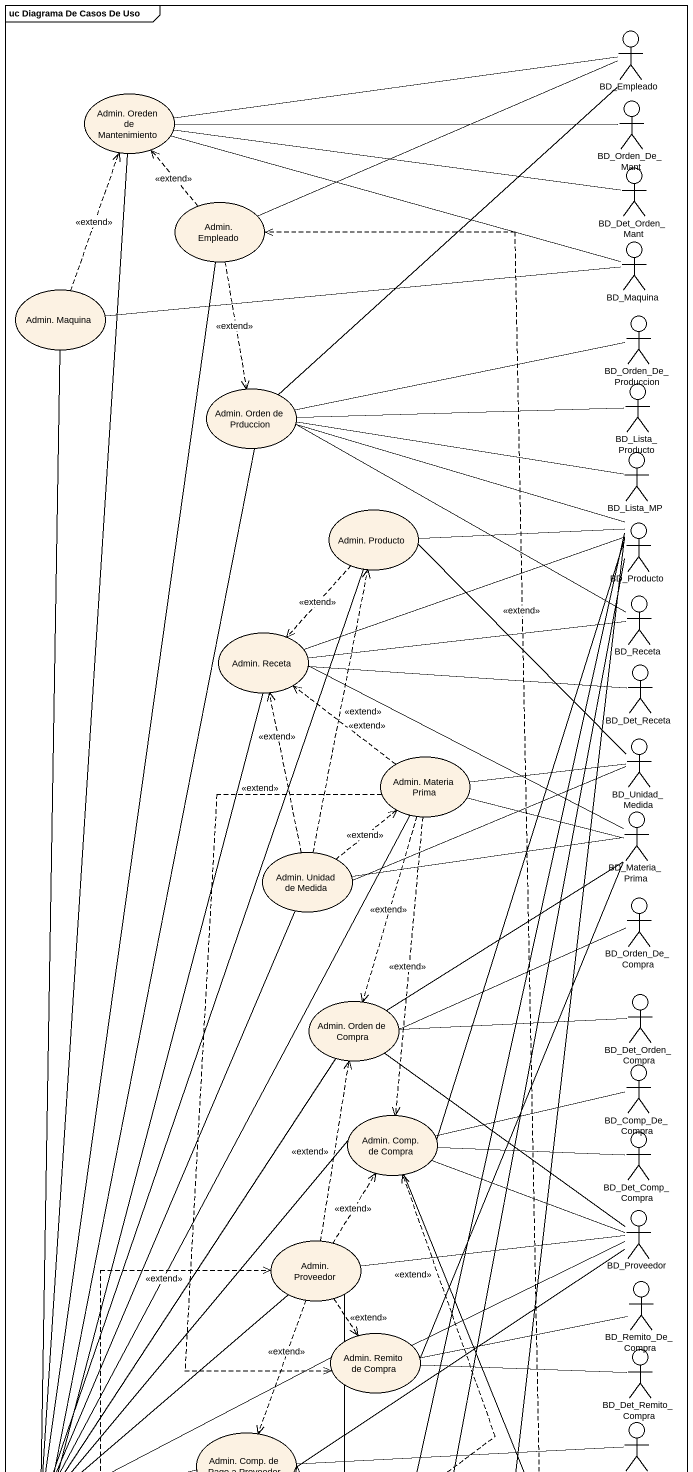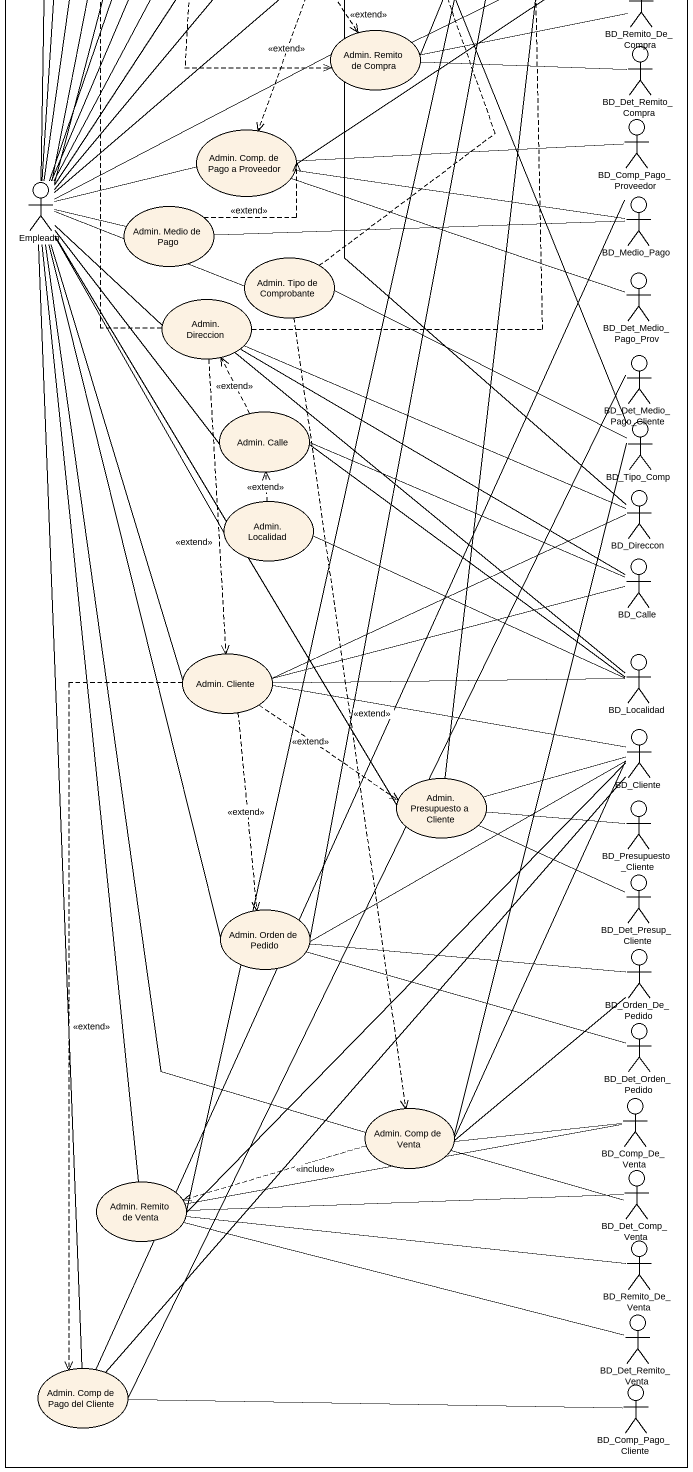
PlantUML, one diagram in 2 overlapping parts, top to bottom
@startuml
mainframe uc Diagrama De Casos De Uso
actor BD_Empleado
usecase "Admin. Oreden de Mantenimiento" as Admin_Oreden_de
actor BD_Orden_De_Mant
usecase "Admin. Empleado" as Admin_Empleado
actor BD_Det_Orden_Mant
actor BD_Maquina
usecase "Admin. Maquina" as Admin_Maquina
actor BD_Orden_De_Produccion
usecase "Admin. Orden de Prduccion" as Admin_Orden_de_Prduccion
actor BD_Lista_Producto
actor BD_Lista_MP
usecase "Admin. Producto" as Admin_Producto
actor BD_Producto
actor BD_Receta
usecase "Admin. Receta" as Admin_Receta
actor BD_Det_Receta
actor BD_Unidad_Medida
usecase "Admin. Materia Prima" as Admin_Materia_Prima
actor BD_Materia_Prima
usecase "Admin. Unidad de Medida" as Admin_Unidad_de_Medida
actor BD_Orden_De_Compra
usecase "Admin. Orden de Compra" as Admin_Orden_de_Compra
actor BD_Det_Orden_Compra
actor BD_Comp_De_Compra
usecase "Admin. Comp. de Compra" as Admin_Comp_de_Compra
actor BD_Det_Comp_Compra
usecase "Admin. Proveedor" as Admin_Proveedor
actor BD_Proveedor
actor BD_Remito_De_Compra
usecase "Admin. Remito de Compra" as Admin_Remito_de_Compra
actor BD_Det_Remito_Compra
usecase "Admin. Comp. de Pago a Proveedor" as Admin_Comp_de_Pago_a
actor BD_Comp_Pago_Proveedor
actor Empleado
usecase "Admin. Medio de Pago" as Admin_Medio_de_Pago
actor BD_Medio_Pago
usecase "Admin. Tipo de Comprobante" as Admin_Tipo_de_Comprobante
actor BD_Det_Medio_Pago_Prov
usecase "Admin. Direccion" as Admin_Direccion
actor BD_Det_Medio_Pago_Cliente
usecase "Admin. Calle" as Admin_Calle
actor BD_Tipo_Comp
usecase "Admin. Localidad" as Admin_Localidad
actor BD_Direccon
actor BD_Calle
usecase "Admin. Cliente" as Admin_Cliente
actor BD_Localidad
actor BD_Cliente
usecase "Admin. Presupuesto a Cliente" as Admin_Presupuesto_a_Cliente
actor BD_Presupuesto_Cliente
usecase "Admin. Orden de Pedido" as Admin_Orden_de_Pedido
actor BD_Det_Presup_Cliente
actor BD_Orden_De_Pedido
actor BD_Det_Orden_Pedido
actor BD_Comp_De_Venta
usecase "Admin. Comp de Venta" as Admin_Comp_de_Venta
usecase "Admin. Remito de Venta" as Admin_Remito_de_Venta
actor BD_Det_Comp_Venta
actor BD_Remito_De_Venta
actor BD_Det_Remito_Venta
usecase "Admin. Comp de Pago del Cliente" as Admin_Comp_de_Pago_del
actor BD_Comp_Pago_Cliente
Admin_Oreden_de -right- BD_Empleado
Admin_Oreden_de -right- BD_Orden_De_Mant
Admin_Oreden_de -right- BD_Det_Orden_Mant
Admin_Oreden_de -right- BD_Maquina
Admin_Empleado -right- BD_Empleado
Admin_Empleado .up.> Admin_Oreden_de : <<extend>>
Admin_Empleado ..> Admin_Orden_de_Prduccion : <<extend>>
Admin_Maquina .up.> Admin_Oreden_de : <<extend>>
Admin_Maquina -right- BD_Maquina
Admin_Orden_de_Prduccion -up- BD_Empleado
Admin_Orden_de_Prduccion -right- BD_Orden_De_Produccion
Admin_Orden_de_Prduccion -right- BD_Lista_Producto
Admin_Orden_de_Prduccion -right- BD_Lista_MP
Admin_Orden_de_Prduccion -right- BD_Producto
Admin_Orden_de_Prduccion -right- BD_Receta
Admin_Producto -right- BD_Producto
Admin_Producto ..> Admin_Receta : <<extend>>
Admin_Producto -- BD_Unidad_Medida
Admin_Receta -right- BD_Producto
Admin_Receta -right- BD_Receta
Admin_Receta -right- BD_Det_Receta
Admin_Receta -right- BD_Materia_Prima
Admin_Materia_Prima .up.> Admin_Receta : <<extend>>
Admin_Materia_Prima -right- BD_Unidad_Medida
Admin_Materia_Prima -right- BD_Materia_Prima
Admin_Materia_Prima ..> Admin_Orden_de_Compra : <<extend>>
Admin_Materia_Prima ..> Admin_Comp_de_Compra : <<extend>>
Admin_Materia_Prima ..> Admin_Remito_de_Compra : <<extend>>
Admin_Unidad_de_Medida .up.> Admin_Producto : <<extend>>
Admin_Unidad_de_Medida .up.> Admin_Receta : <<extend>>
Admin_Unidad_de_Medida -right- BD_Unidad_Medida
Admin_Unidad_de_Medida .up.> Admin_Materia_Prima : <<extend>>
Admin_Unidad_de_Medida -right- BD_Materia_Prima
Admin_Orden_de_Compra -up- BD_Materia_Prima
Admin_Orden_de_Compra -right- BD_Orden_De_Compra
Admin_Orden_de_Compra -right- BD_Det_Orden_Compra
Admin_Orden_de_Compra -- BD_Proveedor
Admin_Comp_de_Compra -up- BD_Producto
Admin_Comp_de_Compra -right- BD_Comp_De_Compra
Admin_Comp_de_Compra -right- BD_Det_Comp_Compra
Admin_Comp_de_Compra -right- BD_Proveedor
Admin_Proveedor .up.> Admin_Orden_de_Compra : <<extend>>
Admin_Proveedor .up.> Admin_Comp_de_Compra : <<extend>>
Admin_Proveedor -right- BD_Proveedor
Admin_Proveedor ..> Admin_Remito_de_Compra : <<extend>>
Admin_Proveedor ..> Admin_Comp_de_Pago_a : <<extend>>
Admin_Proveedor -- BD_Direccon
Admin_Remito_de_Compra -up- BD_Materia_Prima
Admin_Remito_de_Compra -right- BD_Proveedor
Admin_Remito_de_Compra -right- BD_Remito_De_Compra
Admin_Remito_de_Compra -right- BD_Det_Remito_Compra
Admin_Comp_de_Pago_a -right- BD_Proveedor
Admin_Comp_de_Pago_a -right- BD_Comp_Pago_Proveedor
Admin_Comp_de_Pago_a -right- BD_Medio_Pago
Admin_Comp_de_Pago_a -right- BD_Det_Medio_Pago_Prov
Empleado -up- Admin_Oreden_de
Empleado -up- Admin_Empleado
Empleado -up- Admin_Maquina
Empleado -up- Admin_Orden_de_Prduccion
Empleado -up- Admin_Producto
Empleado -up- Admin_Receta
Empleado -up- Admin_Materia_Prima
Empleado -up- Admin_Unidad_de_Medida
Empleado -up- Admin_Orden_de_Compra
Empleado -up- Admin_Comp_de_Compra
Empleado -up- Admin_Proveedor
Empleado -right- Admin_Remito_de_Compra
Empleado -right- Admin_Comp_de_Pago_a
Empleado -right- Admin_Medio_de_Pago
Empleado -right- Admin_Tipo_de_Comprobante
Empleado -- Admin_Direccion
Empleado -- Admin_Calle
Empleado -- Admin_Localidad
Empleado -- Admin_Cliente
Empleado -- Admin_Presupuesto_a_Cliente
Empleado -- Admin_Orden_de_Pedido
Empleado -- Admin_Comp_de_Venta
Empleado -- Admin_Remito_de_Venta
Empleado -- Admin_Comp_de_Pago_del
Admin_Medio_de_Pago .up.> Admin_Comp_de_Pago_a : <<extend>>
Admin_Medio_de_Pago -right- BD_Medio_Pago
Admin_Tipo_de_Comprobante .up.> Admin_Comp_de_Compra : <<extend>>
Admin_Tipo_de_Comprobante -right- BD_Tipo_Comp
Admin_Tipo_de_Comprobante ..> Admin_Comp_de_Venta : <<extend>>
Admin_Direccion .up.> Admin_Empleado : <<extend>>
Admin_Direccion .up.> Admin_Proveedor : <<extend>>
Admin_Direccion -right- BD_Direccon
Admin_Direccion -- BD_Calle
Admin_Direccion ..> Admin_Cliente : <<extend>>
Admin_Direccion -- BD_Localidad
Admin_Calle .up.> Admin_Direccion : <<extend>>
Admin_Calle -right- BD_Calle
Admin_Calle -- BD_Localidad
BD_Tipo_Comp -up- Admin_Comp_de_Compra
Admin_Localidad .up.> Admin_Calle : <<extend>>
Admin_Localidad -right- BD_Localidad
Admin_Cliente -right- BD_Direccon
Admin_Cliente -right- BD_Calle
Admin_Cliente -right- BD_Localidad
Admin_Cliente -right- BD_Cliente
Admin_Cliente .right.> Admin_Presupuesto_a_Cliente : <<extend>>
Admin_Cliente ..> Admin_Orden_de_Pedido : <<extend>>
Admin_Cliente ..> Admin_Comp_de_Pago_del : <<extend>>
Admin_Presupuesto_a_Cliente -up- BD_Producto
Admin_Presupuesto_a_Cliente -right- BD_Cliente
Admin_Presupuesto_a_Cliente -right- BD_Presupuesto_Cliente
Admin_Presupuesto_a_Cliente -right- BD_Det_Presup_Cliente
Admin_Orden_de_Pedido -up- BD_Producto
Admin_Orden_de_Pedido -right- BD_Cliente
Admin_Orden_de_Pedido -right- BD_Orden_De_Pedido
Admin_Orden_de_Pedido -right- BD_Det_Orden_Pedido
Admin_Comp_de_Venta -up- BD_Tipo_Comp
Admin_Comp_de_Venta -up- BD_Cliente
Admin_Comp_de_Venta -up- BD_Orden_De_Pedido
Admin_Comp_de_Venta -right- BD_Comp_De_Venta
Admin_Comp_de_Venta .left.> Admin_Remito_de_Venta : <<include>>
Admin_Comp_de_Venta -right- BD_Det_Comp_Venta
Admin_Remito_de_Venta -up- BD_Producto
Admin_Remito_de_Venta -up- BD_Cliente
Admin_Remito_de_Venta -right- BD_Comp_De_Venta
Admin_Remito_de_Venta -right- BD_Det_Comp_Venta
Admin_Remito_de_Venta -right- BD_Remito_De_Venta
Admin_Remito_de_Venta -right- BD_Det_Remito_Venta
Admin_Comp_de_Pago_del -up- BD_Medio_Pago
Admin_Comp_de_Pago_del -up- BD_Det_Medio_Pago_Cliente
Admin_Comp_de_Pago_del -up- BD_Cliente
Admin_Comp_de_Pago_del -right- BD_Comp_Pago_Cliente
@enduml
